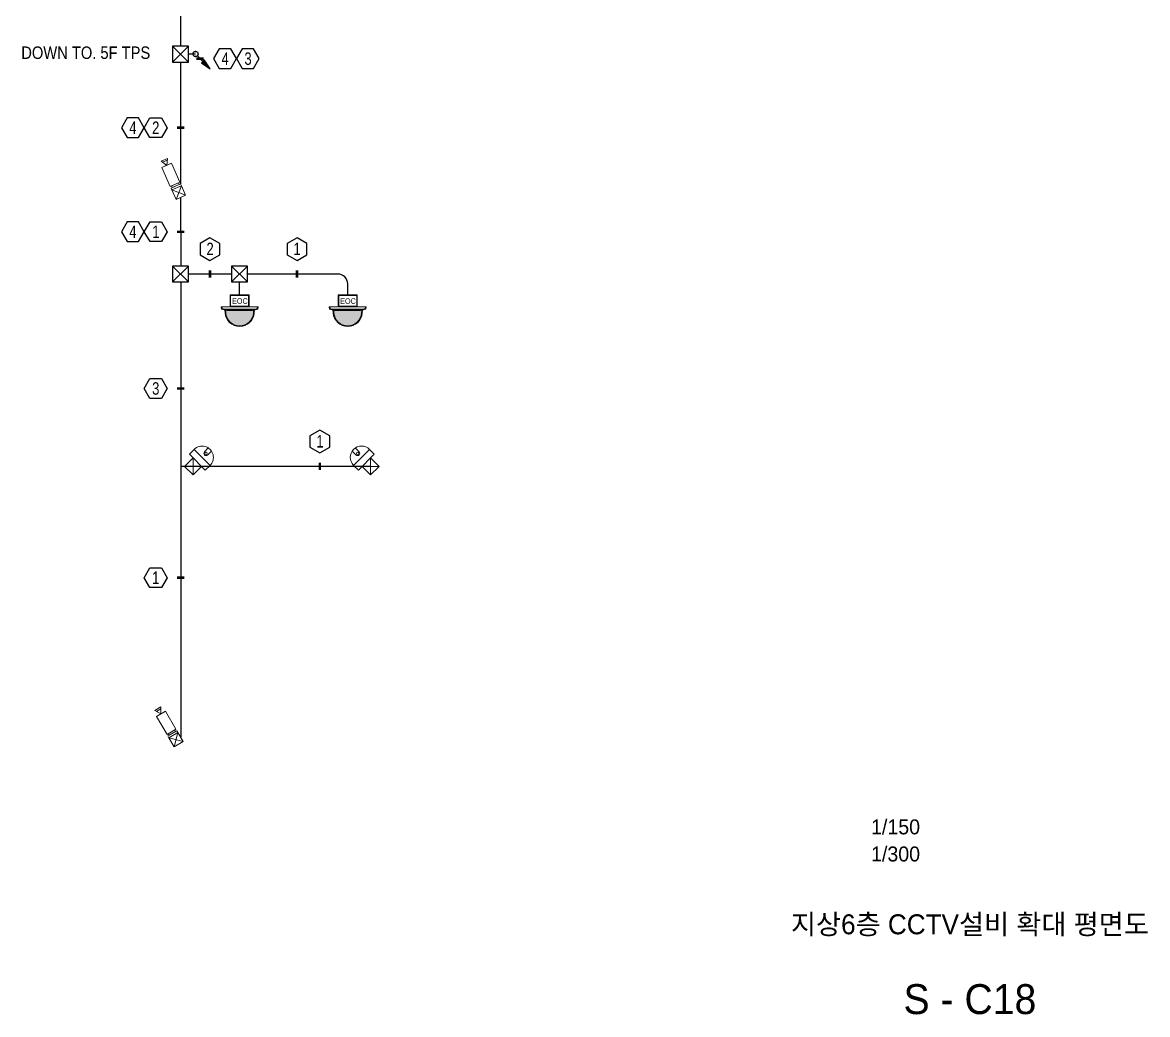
# Model space of a CAD drawing. Header units: millimetres. Extents: x 89860 to 502050, y -351975 to 882300.
# Drawn here: x 340450 to 374262, y 729682 to 759514 of the extents above; entities that cross this region are included whole.
import ezdxf
from ezdxf.enums import TextEntityAlignment as Align

# ---------------------------------------------------------------- set-up
doc = ezdxf.new("R2010")
doc.units = ezdxf.units.MM
doc.header["$LTSCALE"] = 150
doc.set_wipeout_variables(frame=1)
doc.layers.get('0').update_dxf_attribs({"lineweight": 0})
doc.layers.add('-----16 CCTV', color=3, linetype='Continuous', lineweight=0)
for name, color, linetype in [('-----17 CCTV Cable', 4, 'Continuous'), ('-----20 General Symbol', 3, 'Continuous'), ('-----29 Indicator', 1, 'Continuous'), ('-----30 Text', 2, 'Continuous'), ('-----41 Drawing Title', 2, 'Continuous'), ('-----42 Drawing Number', 2, 'Continuous'), ('-----43 Drawing Scale', 3, 'Continuous')]:
    doc.layers.add(name, color=color, linetype=linetype)
doc.styles.add('ELEC', font='')
doc.styles.get('ELEC').set_extended_font_data('Dotum')

# ---------------------------------------------------------------- blocks, each defined once
blk = doc.blocks.new('Bullet Camera')
at = {"layer": '-----16 CCTV'}
blk.add_line((78, 1030), (-78, 1030), dxfattribs=at)
at = {"layer": '-----16 CCTV', "linetype": 'Continuous'}
for p, q in [((156, 156), (-156, -156)), ((156, -156), (-156, 156))]:
    blk.add_line(p, q, dxfattribs=at)
at = {"layer": '-----16 CCTV'}
for points in [[(0, 895), (104, 1075), (-104, 1075)], [(156, 895), (156, 271), (-156, 271), (-156, 895)], [(156, 156), (156, 218), (-156, 218), (-156, 156)], [(156, -156), (156, 156), (-156, 156), (-156, -156)], [(114, 218), (114, 271), (-114, 271), (-114, 218)]]:
    blk.add_lwpolyline(points, close=True, dxfattribs=at)
blk = doc.blocks.new('ELEV Dome Camera')
at = {"layer": '-----16 CCTV'}
h = blk.add_hatch(dxfattribs=at)
h.set_pattern_fill('ANGLE', color=256)
h.set_pattern_definition([(0, (-2230.84, 69.3815), (0, 6.985), [5.08, -1.905]), (90, (-2230.84, 69.3815), (-6.985, 4e-16), [5.08, -1.905])])
h.paths.add_polyline_path([(-416, -541), (-423, -445), (380, -445), (410, -445), (410, -456), (422, -462), (416, -541, -0.933881)])
for p, q in [((-545, -428), (-558, -359)), ((558, -359), (-558, -359)), ((-545, -428), (-469, -450)), ((-525, -410), (-535, -359)), ((-525, -410), (-466, -428)), ((-469, -450), (469, -450)), ((-466, -428), (-412, -428)), ((-466, -428), (-389, -428)), ((380, -445), (-446, -445)), ((-446, -450), (-446, -445)), ((-444, -445), (-437, -543)), ((-423, -443), (-416, -541)), ((-389, -425), (389, -425)), ((-387, -471), (-389, -425)), ((-387, -471), (387, -471)), ((-380, -445), (446, -445)), ((387, -471), (389, -425)), ((454, -428), (389, -428)), ((434, -445), (397, -445)), ((410, -456), (410, -445)), ((422, -462), (410, -456)), ((466, -428), (412, -428)), ((466, -428), (412, -428)), ((412, -445), (444, -445)), ((412, -445), (444, -445)), ((422, -462), (416, -541)), ((427, -445), (427, -428)), ((444, -445), (437, -543)), ((446, -450), (446, -445)), ((446, -450), (446, -445)), ((525, -410), (466, -428)), ((545, -428), (469, -450)), ((525, -410), (535, -359)), ((545, -428), (558, -359))]:
    blk.add_line(p, q, dxfattribs=at)
at = {"layer": '-----16 CCTV', "linetype": 'Continuous'}
blk.add_line((-133, -359), (133, -359), dxfattribs=at)
at = {"layer": '-----16 CCTV'}
for points in [[(-288, 0), (288, 0), (288, -359), (-288, -359)], [(-269, -19), (269, -19), (269, -340), (-269, -340)]]:
    blk.add_lwpolyline(points, close=True, dxfattribs=at)
for radius in [438, 417]:
    blk.add_arc((0, -513), radius, 183.9163, 356.0837, dxfattribs=at)
at = {"layer": '-----16 CCTV', "style": 'ELEC'}
blk.add_text('EOC', height=167.1, dxfattribs=at).set_placement((8, -269), align=Align.CENTER)
blk = doc.blocks.new('BOX(CCTV)')
blk.add_wipeout([(-200, 200), (-200, -200), (200, -200), (200, 200)])
at = {"layer": '-----20 General Symbol'}
for p, q in [((200, 200), (-200, -200)), ((-200, 200), (200, -200))]:
    blk.add_line(p, q, dxfattribs=at)
blk.add_lwpolyline([(-200, 200), (200, 200), (200, -200), (-200, -200)], close=True, dxfattribs=at)
blk = doc.blocks.new('Dome Camera')
at = {"layer": '-----16 CCTV', "linetype": 'Continuous'}
for p, q in [((-180, 180), (180, -180)), ((180, 180), (-180, -180)), ((339, -180), (-339, -180)), ((-339, -180), (-339, -383)), ((339, -383), (339, -180)), ((-339, -383), (339, -383))]:
    blk.add_line(p, q, dxfattribs=at)
at = {"layer": '-----16 CCTV', "linetype": 'Continuous', "lineweight": 0}
for p, q in [((-339, -180), (339, -180)), ((-339, -383), (-339, -180)), ((339, -180), (339, -383)), ((-68, -553), (-68, -715)), ((68, -553), (68, -715))]:
    blk.add_line(p, q, dxfattribs=at)
at = {"layer": '-----16 CCTV', "linetype": 'Continuous'}
blk.add_lwpolyline([(180, 180), (-180, 180), (-180, -180), (180, -180)], close=True, dxfattribs=at)
blk.add_lwpolyline([(-68, -715), (-68, -553, -1), (68, -553), (68, -715)], format="xyb", dxfattribs=at)
at = {"layer": '-----16 CCTV', "linetype": 'Continuous', "lineweight": 0}
blk.add_circle((0, -553), 33.9, dxfattribs=at)
blk.add_circle((0, -553), 33.9, dxfattribs=at)
blk.add_arc((0, -383), 339, 180, 0, dxfattribs=at)
at = {"layer": '-----16 CCTV', "linetype": 'Continuous'}
blk.add_arc((0, -383), 339, 180, 0, dxfattribs=at)
blk = doc.blocks.new('O01')
blk.add_hatch(color=256).paths.add_polyline_path([(-149, -218), (-218, -149), (-368, -368)])
blk.add_line((-46, -46), (-184, -184))
blk.add_lwpolyline([(-368, -368), (-149, -218), (-218, -149), (-368, -368)])
blk.add_circle((0, 0), 65)
for p in [(-65, 0), (-65, 0), (0, 65), (0, 65), (65, 0), (65, 0), (0, -65), (0, -65)]:
    blk.add_point(p)

msp = doc.modelspace()

# ---------------------------------------------------------------- linework, layer by layer
at = {"layer": '-----17 CCTV Cable'}
for p, q in [((345200, 777884), (345199, 754661)), ((345650, 758565), (345199, 758565)), ((345200, 754252), (345206, 752190)), ((345206, 751950), (345200, 751950)), ((345206, 751956), (345206, 751944)), ((345206, 751710), (345206, 738018)), ((346729, 751950), (345440, 751950)), ((349925, 751950), (347209, 751950)), ((350225, 751322), (350225, 751650)), ((350911, 746165), (345206, 746165))]:
    msp.add_line(p, q, dxfattribs=at)
msp.add_arc((349925, 751650), 300, 0, 90, dxfattribs=at)
at = {"layer": '-----29 Indicator', "elevation": 0}
for points in [[(345677, 758427, 74.1, 74.1, 0), (345899, 758427, 0, 0, 0), (346193, 758427, 0, 0, 0)], [(345311, 756350, 74.1, 74.1, 0), (345089, 756350, 0, 0, 0), (344795, 756350, 0, 0, 0)], [(345314, 753221, 74.1, 74.1, 0), (345092, 753221, 0, 0, 0), (344798, 753221, 0, 0, 0)], [(346084, 751839, 74.1, 74.1, 0), (346084, 752061, 0, 0, 0), (346084, 752355, 0, 0, 0)], [(348700, 751839, 74.1, 74.1, 0), (348700, 752061, 0, 0, 0), (348700, 752355, 0, 0, 0)], [(345311, 748508, 74.1, 74.1, 0), (345089, 748508, 0, 0, 0), (344795, 748508, 0, 0, 0)], [(349386, 746054, 74.1, 74.1, 0), (349386, 746276, 0, 0, 0), (349386, 746570, 0, 0, 0)], [(345311, 742818, 74.1, 74.1, 0), (345089, 742818, 0, 0, 0), (344795, 742818, 0, 0, 0)]]:
    msp.add_lwpolyline(points, format="xyseb", dxfattribs=at)
for points in [[(346708, 758725), (346365, 758725), (346193, 758427), (346365, 758130), (346708, 758130), (346880, 758427), (346708, 758725)], [(347395, 758725), (347052, 758725), (346880, 758427), (347052, 758130), (347395, 758130), (347567, 758427), (347395, 758725)], [(343936, 756647), (343593, 756647), (343421, 756350), (343593, 756053), (343936, 756053), (344108, 756350), (343936, 756647)], [(344279, 756647), (344623, 756647), (344795, 756350), (344623, 756053), (344279, 756053), (344108, 756350), (344279, 756647)], [(343936, 753519), (343593, 753519), (343421, 753221), (343593, 752924), (343936, 752924), (344108, 753221), (343936, 753519)], [(344283, 753519), (344626, 753519), (344798, 753221), (344626, 752924), (344283, 752924), (344111, 753221), (344283, 753519)], [(345787, 752871), (345787, 752527), (346084, 752355), (346382, 752527), (346382, 752871), (346084, 753042), (345787, 752871)], [(348403, 752871), (348403, 752527), (348700, 752355), (348997, 752527), (348997, 752871), (348700, 753042), (348403, 752871)], [(344279, 748805), (344623, 748805), (344795, 748508), (344623, 748210), (344279, 748210), (344108, 748508), (344279, 748805)], [(349089, 747086), (349089, 746742), (349386, 746570), (349684, 746742), (349684, 747086), (349386, 747257), (349089, 747086)], [(344279, 743115), (344623, 743115), (344795, 742818), (344623, 742520), (344279, 742520), (344108, 742818), (344279, 743115)]]:
    msp.add_lwpolyline(points, close=True, dxfattribs=at)

# ---------------------------------------------------------------- block references
at = {"layer": '-----16 CCTV', "color": 3, "xscale": -1}
for p, rotation in [((345144, 754398), 23.64136362102094), ((345065, 737950), 30.41042789192919)]:
    msp.add_blockref('Bullet Camera', p, dxfattribs=dict(at, rotation=rotation))
at = {"layer": '-----16 CCTV', "color": 6, "lineweight": -3}
for p in [(346975, 751322), (350225, 751322)]:
    msp.add_blockref('ELEV Dome Camera', p, dxfattribs=at)
at = {"layer": '-----16 CCTV', "rotation": 134.9595080638851}
msp.add_blockref('Dome Camera', (345577, 746165), dxfattribs=at)
at = {"layer": '-----16 CCTV', "xscale": -1, "rotation": 225.0404919361149}
msp.add_blockref('Dome Camera', (350911, 746165), dxfattribs=at)
at = {"layer": '-----20 General Symbol', "xscale": 1.199999999953434, "yscale": 1.199999999953434, "zscale": 1.199999999953434, "rotation": 89.99999999764073}
msp.add_blockref('O01', (345650, 758565), dxfattribs=at)

# ---------------------------------------------------------------- texts
at = {"layer": '-----30 Text', "style": 'ELEC', "width": 0.9}
msp.add_text('DOWN TO. 5F TPS', height=375, dxfattribs=at).set_placement((342351, 758605), align=Align.MIDDLE)
at = {"layer": '-----30 Text', "transparency": 33554687, "style": 'ELEC', "width": 0.8}
for s, p in [('4', (346541, 758427)), ('3', (347228, 758427)), ('4', (343768, 756350)), ('2', (344455, 756350)), ('4', (343768, 753221)), ('1', (344458, 753221)), ('2', (346088, 752705)), ('1', (348704, 752705)), ('3', (344455, 748508)), ('1', (349390, 746920)), ('1', (344455, 742818))]:
    msp.add_text(s, height=375, dxfattribs=at).set_placement(p, align=Align.MIDDLE_CENTER)
at = {"layer": '-----41 Drawing Title', "style": 'ELEC'}
msp.add_text('지상6층 CCTV설비 확대 평면도', height=600, dxfattribs=at).set_placement((368925, 732395), align=Align.MIDDLE_CENTER)
at = {"layer": '-----42 Drawing Number', "style": 'ELEC'}
msp.add_text('S - C18', height=900, dxfattribs=at).set_placement((368925, 730145), align=Align.MIDDLE_CENTER)
at = {"layer": '-----43 Drawing Scale', "style": 'ELEC'}
for s, p in [('1/150', (366690, 735325)), ('1/300', (366690, 734510))]:
    msp.add_text(s, height=450, dxfattribs=at).set_placement(p, align=Align.MIDDLE_CENTER)

# ---------------------------------------------------------------- next in the draw order: block references
at = {"layer": '-----20 General Symbol', "lineweight": 0, "extrusion": (0, 0, -1), "xscale": 1.2, "yscale": 1.2, "zscale": -1.2}
for p in [(-345201, 758565), (-345200, 751950), (-346969, 751950)]:
    msp.add_blockref('BOX(CCTV)', p, dxfattribs=at)

# ---------------------------------------------------------------- next in the draw order: linework, layer by layer
at = {"layer": '-----17 CCTV Cable'}
msp.add_line((346975, 751322), (346969, 751710), dxfattribs=at)

doc.saveas('drawing.dxf')
